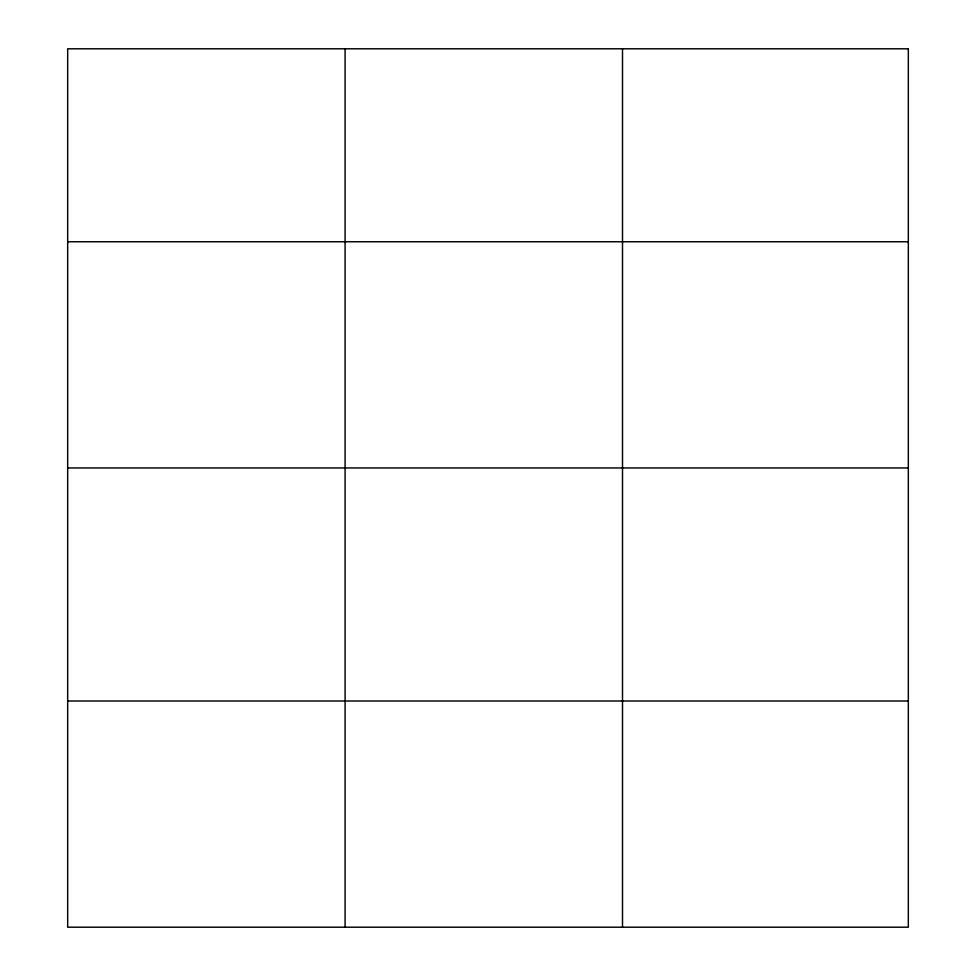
<?xml version="1.0" encoding="UTF-8"?>
<svg xmlns="http://www.w3.org/2000/svg" width="976" height="976" viewBox="0 0 976 976"><rect width="100%" height="100%" fill="white"/><g stroke="black" fill="none" stroke-linecap="round" stroke-linejoin="round"><path stroke-width="1.46" d="M67.673 241.755L908.327 241.755M67.673 467.955L908.327 467.955M67.673 701L908.327 701M622.505 48.8L622.505 927.2M345.089 48.8L345.089 927.2M908.327 48.8L67.673 48.8L67.673 927.2L908.327 927.2L908.327 48.8"/></g></svg>
